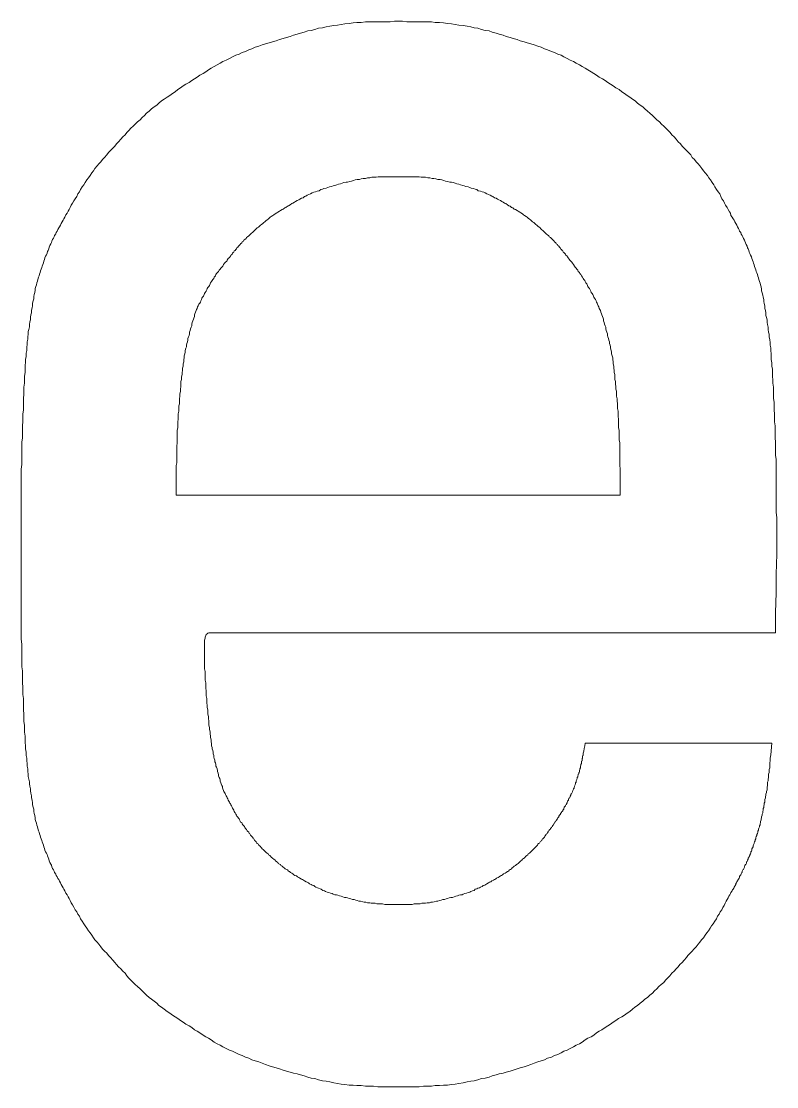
# Model space of a CAD drawing. Units: millimetres at full size, sheet at 1:100. Extents: x -138278 to 134990, y -16593 to 30671.
# Drawn here: x 61889.8 to 62030.3, y 21337.6 to 21535.7 of the extents above; entities that cross this region are included whole.
import ezdxf

# ---------------------------------------------------------------- set-up
doc = ezdxf.new("R2010")
doc.units = ezdxf.units.MM
doc.header["$LTSCALE"] = 100
doc.layers.add('F-0_枠', color=134, linetype='Continuous', lineweight=18)

msp = doc.modelspace()

# ---------------------------------------------------------------- linework, layer by layer
at = {"layer": 'F-0_枠'}
for points in [[(61941.7, 21533.5), (61942.4, 21533.7), (61943.1, 21533.9), (61943.7, 21534), (61944.4, 21534.2), (61945.1, 21534.4), (61945.8, 21534.5), (61946.5, 21534.7), (61947.2, 21534.8), (61947.9, 21534.9), (61948.6, 21535), (61949.3, 21535.1), (61950, 21535.2), (61950.8, 21535.3), (61951.5, 21535.4), (61952.2, 21535.5), (61953, 21535.5), (61953.8, 21535.6), (61954.5, 21535.6), (61955.3, 21535.6), (61956.1, 21535.6), (61956.8, 21535.6), (61957.6, 21535.6), (61958.4, 21535.6), (61959.2, 21535.7), (61959.9, 21535.7), (61960.7, 21535.7), (61961.5, 21535.6), (61962.3, 21535.6), (61963, 21535.6), (61963.8, 21535.6), (61964.6, 21535.6), (61965.3, 21535.6), (61966.1, 21535.6), (61966.8, 21535.5), (61967.6, 21535.5), (61968.3, 21535.4), (61969.1, 21535.3), (61969.8, 21535.2), (61970.5, 21535.1)], [(61918.9, 21523), (61919.4, 21523.3), (61919.9, 21523.7), (61920.4, 21524), (61921, 21524.3), (61921.5, 21524.7), (61922, 21525), (61922.5, 21525.3), (61923, 21525.7), (61923.6, 21526), (61924.1, 21526.3), (61924.6, 21526.7), (61925.1, 21527), (61925.7, 21527.3), (61926.2, 21527.6), (61926.8, 21527.9), (61927.3, 21528.2), (61927.9, 21528.5), (61928.5, 21528.8), (61929.1, 21529.1), (61929.7, 21529.4), (61930.3, 21529.6), (61930.9, 21529.9), (61931.5, 21530.1), (61932.1, 21530.4), (61932.7, 21530.6), (61933.3, 21530.9), (61934, 21531.1), (61934.6, 21531.3), (61935.2, 21531.5), (61935.9, 21531.7), (61936.5, 21531.9), (61937.2, 21532.1), (61937.8, 21532.3), (61938.5, 21532.5), (61939.1, 21532.7), (61939.8, 21532.9), (61940.4, 21533.1), (61941.1, 21533.3), (61941.7, 21533.5)], [(61970.5, 21535.1), (61971.2, 21535), (61972, 21534.9), (61972.7, 21534.8), (61973.4, 21534.7), (61974, 21534.5), (61974.7, 21534.4), (61975.4, 21534.2), (61976.1, 21534), (61976.8, 21533.9), (61977.4, 21533.7), (61978.1, 21533.5), (61978.7, 21533.3), (61979.4, 21533.1), (61980, 21532.9), (61980.7, 21532.7), (61981.3, 21532.5), (61982, 21532.3), (61982.6, 21532.1), (61983.3, 21531.9), (61983.9, 21531.7), (61984.6, 21531.5), (61985.2, 21531.3), (61985.9, 21531.1), (61986.5, 21530.9), (61987.1, 21530.6), (61987.7, 21530.4), (61988.4, 21530.1), (61989, 21529.9), (61989.6, 21529.6), (61990.2, 21529.4), (61990.7, 21529.1), (61991.3, 21528.8), (61991.9, 21528.5), (61992.5, 21528.2), (61993, 21527.9), (61993.6, 21527.6), (61994.1, 21527.3), (61994.7, 21527), (61995.2, 21526.7)], [(61995.2, 21526.7), (61995.8, 21526.3), (61996.3, 21526), (61996.8, 21525.7), (61997.3, 21525.3), (61997.9, 21525), (61998.4, 21524.7), (61998.9, 21524.3), (61999.4, 21524), (61999.9, 21523.7), (62000.4, 21523.3), (62001, 21523), (62001.5, 21522.6), (62002, 21522.3), (62002.5, 21521.9), (62003, 21521.6), (62003.5, 21521.2), (62004, 21520.9), (62004.4, 21520.5), (62004.9, 21520.1), (62005.4, 21519.8), (62005.8, 21519.4), (62006.3, 21519), (62006.7, 21518.6), (62007.2, 21518.2), (62007.6, 21517.8), (62008, 21517.4), (62008.5, 21517), (62008.9, 21516.6), (62009.3, 21516.2), (62009.7, 21515.8), (62010.1, 21515.4), (62010.5, 21515), (62010.8, 21514.6), (62011.2, 21514.2), (62011.6, 21513.8), (62012, 21513.3), (62012.4, 21512.9), (62012.7, 21512.5), (62013.1, 21512.1)], [(61902.9, 21507.5), (61903.2, 21507.9), (61903.5, 21508.3), (61903.9, 21508.8), (61904.2, 21509.2), (61904.6, 21509.6), (61904.9, 21510), (61905.3, 21510.4), (61905.7, 21510.9), (61906, 21511.3), (61906.4, 21511.7), (61906.8, 21512.1), (61907.2, 21512.5), (61907.5, 21512.9), (61907.9, 21513.3), (61908.3, 21513.8), (61908.7, 21514.2), (61909.1, 21514.6), (61909.4, 21515), (61909.8, 21515.4), (61910.2, 21515.8), (61910.6, 21516.2), (61911, 21516.6), (61911.4, 21517), (61911.9, 21517.4), (61912.3, 21517.8), (61912.7, 21518.2), (61913.1, 21518.6), (61913.6, 21519), (61914, 21519.4), (61914.5, 21519.8), (61915, 21520.1), (61915.4, 21520.5), (61915.9, 21520.9), (61916.4, 21521.2), (61916.9, 21521.6), (61917.4, 21521.9), (61917.9, 21522.3), (61918.4, 21522.6), (61918.9, 21523)], [(62013.1, 21512.1), (62013.5, 21511.7), (62013.9, 21511.3), (62014.3, 21510.9), (62014.6, 21510.4), (62015, 21510), (62015.3, 21509.6), (62015.7, 21509.2), (62016, 21508.8), (62016.4, 21508.3), (62016.7, 21507.9), (62017, 21507.5), (62017.4, 21507), (62017.7, 21506.6), (62018, 21506.2), (62018.3, 21505.7), (62018.6, 21505.3), (62018.8, 21504.9), (62019.1, 21504.4), (62019.4, 21504), (62019.7, 21503.6), (62019.9, 21503.1), (62020.1, 21502.7), (62020.4, 21502.3), (62020.6, 21501.9), (62020.8, 21501.5), (62021.1, 21501.1), (62021.3, 21500.7), (62021.5, 21500.3), (62021.7, 21500), (62021.8, 21499.6), (62022, 21499.3), (62022.2, 21499), (62022.4, 21498.7), (62022.5, 21498.4), (62022.7, 21498.1), (62022.9, 21497.8), (62023, 21497.5), (62023.2, 21497.2), (62023.3, 21496.9)], [(61895.1, 21494), (61895.3, 21494.3), (61895.4, 21494.6), (61895.5, 21494.8), (61895.6, 21495.1), (61895.8, 21495.4), (61895.9, 21495.6), (61896, 21495.9), (61896.2, 21496.2), (61896.3, 21496.4), (61896.5, 21496.7), (61896.6, 21497), (61896.8, 21497.3), (61896.9, 21497.5), (61897.1, 21497.8), (61897.2, 21498.1), (61897.4, 21498.4), (61897.6, 21498.7), (61897.7, 21499), (61897.9, 21499.3), (61898.1, 21499.7), (61898.3, 21500), (61898.5, 21500.4), (61898.7, 21500.7), (61898.9, 21501.1), (61899.1, 21501.5), (61899.3, 21501.9), (61899.6, 21502.3), (61899.8, 21502.7), (61900.1, 21503.1), (61900.3, 21503.6), (61900.6, 21504), (61900.8, 21504.4), (61901.1, 21504.9), (61901.4, 21505.3), (61901.7, 21505.7), (61902, 21506.2), (61902.3, 21506.6), (61902.6, 21507), (61902.9, 21507.5)], [(61943, 21503.4), (61943.3, 21503.5), (61943.6, 21503.6), (61943.9, 21503.8), (61944.2, 21503.9), (61944.5, 21504), (61944.8, 21504.1), (61945.2, 21504.2), (61945.5, 21504.4), (61945.8, 21504.5), (61946.1, 21504.6), (61946.5, 21504.7), (61946.8, 21504.8), (61947.1, 21504.9), (61947.5, 21505), (61947.8, 21505.1), (61948.1, 21505.2), (61948.5, 21505.3), (61948.8, 21505.4), (61949.2, 21505.5), (61949.5, 21505.6), (61949.8, 21505.7), (61950.2, 21505.8), (61950.5, 21505.8), (61950.9, 21505.9), (61951.2, 21506), (61951.6, 21506.1), (61951.9, 21506.2), (61952.3, 21506.3), (61952.7, 21506.3), (61953, 21506.4), (61953.4, 21506.5), (61953.8, 21506.5), (61954.2, 21506.6), (61954.6, 21506.6), (61955, 21506.7), (61955.4, 21506.7), (61955.8, 21506.7), (61956.2, 21506.8), (61956.6, 21506.8)], [(61956.6, 21506.8), (61957, 21506.8), (61957.4, 21506.8), (61957.8, 21506.8), (61958.2, 21506.8), (61958.7, 21506.8), (61959.1, 21506.8), (61959.5, 21506.8), (61959.9, 21506.8), (61960.4, 21506.8), (61960.8, 21506.8), (61961.2, 21506.8), (61961.7, 21506.8), (61962.1, 21506.8), (61962.5, 21506.8), (61962.9, 21506.8), (61963.4, 21506.8), (61963.8, 21506.8), (61964.2, 21506.7), (61964.6, 21506.7), (61965, 21506.7), (61965.4, 21506.6), (61965.8, 21506.6), (61966.2, 21506.5), (61966.5, 21506.5), (61966.9, 21506.4), (61967.3, 21506.3), (61967.7, 21506.3), (61968, 21506.2), (61968.4, 21506.1), (61968.7, 21506), (61969.1, 21505.9), (61969.5, 21505.8), (61969.8, 21505.8), (61970.1, 21505.7), (61970.5, 21505.6)], [(61970.5, 21505.6), (61970.8, 21505.5), (61971.2, 21505.4), (61971.5, 21505.3), (61971.9, 21505.2), (61972.2, 21505.1), (61972.5, 21505), (61972.9, 21504.9), (61973.2, 21504.8), (61973.5, 21504.7), (61973.9, 21504.6), (61974.2, 21504.5), (61974.5, 21504.4), (61974.8, 21504.2), (61975.2, 21504.1), (61975.5, 21504), (61975.8, 21503.9), (61976.1, 21503.8), (61976.4, 21503.6), (61976.7, 21503.5), (61977, 21503.4), (61977.3, 21503.2), (61977.5, 21503.1), (61977.8, 21502.9), (61978.1, 21502.8), (61978.4, 21502.6), (61978.6, 21502.5), (61978.9, 21502.4), (61979.2, 21502.2), (61979.4, 21502.1), (61979.7, 21501.9), (61979.9, 21501.8), (61980.2, 21501.6), (61980.5, 21501.4), (61980.7, 21501.3), (61981, 21501.1), (61981.2, 21501), (61981.5, 21500.8), (61981.7, 21500.7), (61982, 21500.5)], [(61933.7, 21497.3), (61933.9, 21497.4), (61934.1, 21497.6), (61934.3, 21497.8), (61934.5, 21497.9), (61934.7, 21498.1), (61934.9, 21498.3), (61935.1, 21498.4), (61935.3, 21498.6), (61935.5, 21498.8), (61935.7, 21498.9), (61935.9, 21499.1), (61936.1, 21499.3), (61936.3, 21499.4), (61936.6, 21499.6), (61936.8, 21499.7), (61937, 21499.9), (61937.3, 21500.1), (61937.5, 21500.2), (61937.8, 21500.4), (61938, 21500.5), (61938.3, 21500.7), (61938.5, 21500.8), (61938.8, 21501), (61939, 21501.1), (61939.3, 21501.3), (61939.5, 21501.4), (61939.8, 21501.6), (61940.1, 21501.8), (61940.3, 21501.9), (61940.6, 21502.1), (61940.8, 21502.2), (61941.1, 21502.4), (61941.4, 21502.5), (61941.6, 21502.6), (61941.9, 21502.8), (61942.2, 21502.9), (61942.5, 21503.1), (61942.7, 21503.2), (61943, 21503.4)], [(61982, 21500.5), (61982.2, 21500.4), (61982.5, 21500.2), (61982.7, 21500.1), (61983, 21499.9), (61983.2, 21499.7), (61983.4, 21499.6), (61983.7, 21499.4), (61983.9, 21499.3), (61984.1, 21499.1), (61984.3, 21498.9), (61984.5, 21498.8), (61984.7, 21498.6), (61984.9, 21498.4), (61985.1, 21498.3), (61985.3, 21498.1), (61985.5, 21497.9), (61985.7, 21497.8), (61985.9, 21497.6), (61986.1, 21497.4), (61986.3, 21497.3), (61986.4, 21497.1), (61986.6, 21496.9), (61986.8, 21496.8), (61987, 21496.6), (61987.2, 21496.4), (61987.3, 21496.3), (61987.5, 21496.1), (61987.7, 21496), (61987.9, 21495.8), (61988, 21495.6), (61988.2, 21495.5), (61988.4, 21495.3), (61988.6, 21495.1), (61988.7, 21495), (61988.9, 21494.8), (61989, 21494.7), (61989.2, 21494.5), (61989.3, 21494.3), (61989.5, 21494.2)], [(61927.8, 21490.9), (61928, 21491.1), (61928.1, 21491.3), (61928.3, 21491.6), (61928.5, 21491.8), (61928.7, 21492), (61928.8, 21492.2), (61928.9, 21492.3), (61929, 21492.4), (61929.1, 21492.6), (61929.2, 21492.7), (61929.3, 21492.8), (61929.4, 21493), (61929.6, 21493.1), (61929.7, 21493.3), (61929.8, 21493.4), (61929.9, 21493.6), (61930.1, 21493.7), (61930.2, 21493.9), (61930.3, 21494), (61930.5, 21494.2), (61930.6, 21494.3), (61930.8, 21494.5), (61930.9, 21494.7), (61931.1, 21494.8), (61931.2, 21495), (61931.4, 21495.1), (61931.6, 21495.3), (61931.7, 21495.5), (61931.9, 21495.6), (61932.1, 21495.8), (61932.3, 21496), (61932.4, 21496.1), (61932.6, 21496.3), (61932.8, 21496.4), (61933, 21496.6), (61933.2, 21496.8), (61933.3, 21496.9), (61933.5, 21497.1), (61933.7, 21497.3)], [(62023.3, 21496.9), (62023.4, 21496.7), (62023.6, 21496.4), (62023.7, 21496.1), (62023.9, 21495.9), (62024, 21495.6), (62024.1, 21495.3), (62024.3, 21495), (62024.4, 21494.8), (62024.5, 21494.5), (62024.6, 21494.2), (62024.8, 21493.9), (62024.9, 21493.6), (62025, 21493.4), (62025.1, 21493.1), (62025.2, 21492.8), (62025.3, 21492.5), (62025.4, 21492.2), (62025.6, 21491.9), (62025.7, 21491.6), (62025.8, 21491.3), (62025.9, 21491), (62026, 21490.7), (62026.1, 21490.4), (62026.2, 21490.1), (62026.3, 21489.8), (62026.4, 21489.5), (62026.5, 21489.2), (62026.6, 21488.9), (62026.7, 21488.6), (62026.8, 21488.3), (62026.9, 21488), (62027, 21487.7), (62027.1, 21487.3), (62027.2, 21487), (62027.3, 21486.7), (62027.4, 21486.3), (62027.5, 21485.9), (62027.5, 21485.6), (62027.6, 21485.2)], [(61891.5, 21480.7), (61891.6, 21481.1), (61891.7, 21481.5), (61891.7, 21482), (61891.8, 21482.4), (61891.9, 21482.8), (61891.9, 21483.3), (61892, 21483.7), (61892.1, 21484.1), (61892.1, 21484.5), (61892.2, 21484.9), (61892.3, 21485.3), (61892.4, 21485.7), (61892.4, 21486), (61892.5, 21486.4), (61892.6, 21486.7), (61892.7, 21487.1), (61892.8, 21487.4), (61892.9, 21487.7), (61893, 21488.1), (61893.1, 21488.4), (61893.2, 21488.7), (61893.3, 21489), (61893.4, 21489.3), (61893.5, 21489.6), (61893.6, 21489.9), (61893.7, 21490.2), (61893.8, 21490.5), (61893.9, 21490.8), (61894, 21491.1), (61894.1, 21491.4), (61894.2, 21491.7), (61894.3, 21492), (61894.5, 21492.3), (61894.6, 21492.6), (61894.7, 21492.9), (61894.8, 21493.1), (61894.9, 21493.4), (61895, 21493.7), (61895.1, 21494)], [(61989.5, 21494.2), (61989.6, 21494), (61989.8, 21493.9), (61989.9, 21493.7), (61990, 21493.6), (61990.1, 21493.4), (61990.3, 21493.3), (61990.4, 21493.1), (61990.5, 21493), (61990.6, 21492.8), (61990.7, 21492.7), (61990.9, 21492.5), (61991, 21492.4), (61991.1, 21492.2), (61991.3, 21492), (61991.4, 21491.9), (61991.5, 21491.7), (61991.7, 21491.5), (61991.8, 21491.3), (61992, 21491.1), (61992.2, 21490.9), (61992.3, 21490.7), (61992.5, 21490.5), (61992.7, 21490.2), (61992.8, 21490), (61993, 21489.8), (61993.1, 21489.6), (61993.3, 21489.4), (61993.4, 21489.2), (61993.6, 21489), (61993.7, 21488.8), (61993.9, 21488.6), (61994, 21488.4), (61994.2, 21488.1), (61994.3, 21487.9), (61994.4, 21487.7), (61994.6, 21487.5), (61994.7, 21487.3), (61994.8, 21487.1), (61995, 21486.9)], [(61922.5, 21482.3), (61922.6, 21482.6), (61922.7, 21482.8), (61922.8, 21483.1), (61923, 21483.3), (61923.1, 21483.5), (61923.2, 21483.7), (61923.3, 21484), (61923.4, 21484.2), (61923.5, 21484.4), (61923.7, 21484.6), (61923.8, 21484.9), (61923.9, 21485.1), (61924, 21485.3), (61924.2, 21485.5), (61924.3, 21485.8), (61924.4, 21486), (61924.5, 21486.2), (61924.7, 21486.4), (61924.8, 21486.6), (61924.9, 21486.9), (61925, 21487.1), (61925.2, 21487.3), (61925.3, 21487.5), (61925.4, 21487.7), (61925.6, 21487.9), (61925.7, 21488.1), (61925.9, 21488.4), (61926, 21488.6), (61926.1, 21488.8), (61926.3, 21489), (61926.5, 21489.2), (61926.6, 21489.4), (61926.8, 21489.6), (61926.9, 21489.8), (61927.1, 21490), (61927.3, 21490.2), (61927.4, 21490.5), (61927.6, 21490.7), (61927.8, 21490.9)], [(61995, 21486.9), (61995.1, 21486.6), (61995.2, 21486.4), (61995.3, 21486.2), (61995.5, 21486), (61995.6, 21485.8), (61995.7, 21485.5), (61995.8, 21485.3), (61996, 21485.1), (61996.1, 21484.9), (61996.2, 21484.6), (61996.3, 21484.4), (61996.4, 21484.2), (61996.6, 21484), (61996.7, 21483.7), (61996.8, 21483.5), (61996.9, 21483.3), (61997, 21483.1), (61997.1, 21482.8), (61997.2, 21482.6), (61997.3, 21482.3), (61997.4, 21482.1), (61997.5, 21481.9), (61997.6, 21481.6), (61997.7, 21481.3), (61997.8, 21481.1), (61997.9, 21480.8), (61998, 21480.5), (61998.1, 21480.3), (61998.1, 21480), (61998.2, 21479.7), (61998.3, 21479.4), (61998.4, 21479.1), (61998.5, 21478.8), (61998.5, 21478.5), (61998.6, 21478.2), (61998.7, 21477.9), (61998.8, 21477.6), (61998.8, 21477.3), (61998.9, 21477)], [(62027.6, 21485.2), (62027.7, 21484.8), (62027.8, 21484.4), (62027.9, 21484), (62027.9, 21483.6), (62028, 21483.2), (62028.1, 21482.8), (62028.1, 21482.3), (62028.2, 21481.9), (62028.3, 21481.5), (62028.3, 21481), (62028.4, 21480.6), (62028.5, 21480.2), (62028.5, 21479.7), (62028.6, 21479.3), (62028.7, 21478.8), (62028.7, 21478.4), (62028.8, 21477.9), (62028.9, 21477.5), (62028.9, 21477), (62029, 21476.5), (62029.1, 21476), (62029.1, 21475.5), (62029.2, 21475), (62029.2, 21474.5), (62029.3, 21473.9), (62029.3, 21473.4), (62029.3, 21472.8), (62029.4, 21472.2), (62029.4, 21471.6), (62029.5, 21471), (62029.5, 21470.4), (62029.5, 21469.7), (62029.6, 21469), (62029.6, 21468.4), (62029.7, 21467.7), (62029.7, 21467), (62029.7, 21466.3), (62029.7, 21465.6), (62029.8, 21464.8)], [(61919.7, 21470), (61919.7, 21470.4), (61919.8, 21470.8), (61919.8, 21471.2), (61919.9, 21471.6), (61919.9, 21472), (61920, 21472.4), (61920, 21472.8), (61920.1, 21473.1), (61920.1, 21473.5), (61920.2, 21473.9), (61920.3, 21474.2), (61920.3, 21474.5), (61920.4, 21474.9), (61920.5, 21475.2), (61920.5, 21475.5), (61920.6, 21475.8), (61920.7, 21476.1), (61920.8, 21476.4), (61920.8, 21476.7), (61920.9, 21477), (61921, 21477.3), (61921.1, 21477.6), (61921.1, 21477.9), (61921.2, 21478.2), (61921.3, 21478.5), (61921.4, 21478.8), (61921.5, 21479.1), (61921.5, 21479.4), (61921.6, 21479.7), (61921.7, 21480), (61921.8, 21480.3), (61921.9, 21480.5), (61922, 21480.8), (61922, 21481.1), (61922.1, 21481.3), (61922.2, 21481.6), (61922.3, 21481.9), (61922.4, 21482.1), (61922.5, 21482.3)], [(61889.9, 21456.7), (61889.9, 21457.5), (61890, 21458.2), (61890, 21459), (61890, 21459.8), (61890, 21460.5), (61890.1, 21461.3), (61890.1, 21462), (61890.1, 21462.7), (61890.2, 21463.4), (61890.2, 21464.1), (61890.2, 21464.9), (61890.2, 21465.6), (61890.3, 21466.3), (61890.3, 21467), (61890.3, 21467.7), (61890.4, 21468.4), (61890.4, 21469.1), (61890.4, 21469.7), (61890.5, 21470.4), (61890.5, 21471), (61890.5, 21471.7), (61890.6, 21472.3), (61890.6, 21472.8), (61890.7, 21473.4), (61890.7, 21474), (61890.8, 21474.5), (61890.8, 21475.1), (61890.9, 21475.6), (61890.9, 21476.1), (61891, 21476.6), (61891, 21477), (61891.1, 21477.5), (61891.1, 21478), (61891.2, 21478.4), (61891.3, 21478.9), (61891.3, 21479.3), (61891.4, 21479.8), (61891.5, 21480.2), (61891.5, 21480.7)], [(61998.9, 21477), (61999, 21476.7), (61999.1, 21476.4), (61999.2, 21476.1), (61999.2, 21475.8), (61999.3, 21475.5), (61999.4, 21475.2), (61999.4, 21474.9), (61999.5, 21474.5), (61999.6, 21474.2), (61999.6, 21473.9), (61999.7, 21473.5), (61999.8, 21473.1), (61999.8, 21472.8), (61999.9, 21472.4), (61999.9, 21472), (62000, 21471.6), (62000, 21471.2), (62000.1, 21470.8), (62000.1, 21470.4), (62000.2, 21470), (62000.2, 21469.6), (62000.2, 21469.1), (62000.3, 21468.7), (62000.3, 21468.2), (62000.4, 21467.8), (62000.4, 21467.3), (62000.5, 21466.9), (62000.5, 21466.4), (62000.5, 21466), (62000.6, 21465.5), (62000.6, 21465.1), (62000.7, 21464.6), (62000.7, 21464.2), (62000.7, 21463.7), (62000.8, 21463.2), (62000.8, 21462.7), (62000.8, 21462.2), (62000.9, 21461.7), (62000.9, 21461.2)], [(61918.6, 21450.7), (61918.6, 21450.9), (61918.6, 21451.2), (61918.6, 21451.6), (61918.6, 21452), (61918.6, 21452.5), (61918.6, 21453.1), (61918.7, 21453.6), (61918.7, 21454.2), (61918.7, 21454.8), (61918.7, 21455.5), (61918.7, 21456.1), (61918.7, 21456.7), (61918.8, 21457.3), (61918.8, 21457.9), (61918.8, 21458.5), (61918.8, 21459), (61918.8, 21459.6), (61918.9, 21460.2), (61918.9, 21460.7), (61918.9, 21461.2), (61919, 21461.7), (61919, 21462.2), (61919, 21462.7), (61919.1, 21463.2), (61919.1, 21463.7), (61919.1, 21464.2), (61919.2, 21464.6), (61919.2, 21465.1), (61919.2, 21465.5), (61919.3, 21466), (61919.3, 21466.4), (61919.4, 21466.9), (61919.4, 21467.3), (61919.5, 21467.8), (61919.5, 21468.2), (61919.5, 21468.7), (61919.6, 21469.1), (61919.6, 21469.6), (61919.7, 21470)], [(62029.8, 21464.8), (62029.8, 21464.1), (62029.8, 21463.4), (62029.9, 21462.7), (62029.9, 21462), (62029.9, 21461.2), (62030, 21460.5), (62030, 21459.8), (62030, 21459), (62030, 21458.2), (62030.1, 21457.5), (62030.1, 21456.7), (62030.1, 21455.8), (62030.1, 21455), (62030.2, 21454.2), (62030.2, 21453.3), (62030.2, 21452.4), (62030.2, 21451.5), (62030.2, 21450.5), (62030.2, 21449.6), (62030.2, 21448.6), (62030.2, 21447.6), (62030.2, 21446.6), (62030.2, 21445.5), (62030.2, 21444.4), (62030.3, 21443.4), (62030.3, 21442.3), (62030.3, 21441.1), (62030.3, 21440), (62030.3, 21438.9), (62030.3, 21437.7), (62030.3, 21436.6), (62030.2, 21432.9), (62030.2, 21429.5), (62030.1, 21425.7), (62030.1, 21422), (61926, 21422), (61925.6, 21422), (61925.3, 21422), (61925, 21422)], [(62000.9, 21461.2), (62000.9, 21460.7), (62000.9, 21460.2), (62001, 21459.6), (62001, 21459), (62001, 21458.5), (62001, 21457.9), (62001.1, 21457.3), (62001.1, 21456.7), (62001.1, 21456.1), (62001.1, 21455.5), (62001.1, 21454.8), (62001.1, 21454.2), (62001.1, 21453.6), (62001.1, 21453.1), (62001.2, 21452.5), (62001.2, 21452), (62001.2, 21451.6), (62001.2, 21451.2), (62001.2, 21450.9), (62001.2, 21450.7), (62001.2, 21450.5), (62001.2, 21450.3), (62001.2, 21450.2), (62001.2, 21450.2), (62001.2, 21450.1), (62001.2, 21450.1), (62001.2, 21450), (62001.2, 21450), (62001.2, 21447.6), (61918.6, 21447.6), (61918.6, 21450), (61918.6, 21450), (61918.6, 21450.1), (61918.6, 21450.1), (61918.6, 21450.2), (61918.6, 21450.2), (61918.6, 21450.3), (61918.6, 21450.5), (61918.6, 21450.7)], [(61889.9, 21417.3), (61889.9, 21418.2), (61889.9, 21419), (61889.9, 21419.9), (61889.8, 21420.8), (61889.8, 21421.7), (61889.8, 21422.6), (61889.8, 21423.6), (61889.8, 21424.6), (61889.8, 21425.6), (61889.8, 21426.6), (61889.8, 21427.7), (61889.8, 21428.7), (61889.8, 21429.8), (61889.8, 21430.9), (61889.8, 21432), (61889.8, 21433.2), (61889.8, 21434.3), (61889.8, 21435.4), (61889.8, 21436.6), (61889.8, 21437.7), (61889.8, 21438.9), (61889.8, 21440), (61889.8, 21441.1), (61889.8, 21442.3), (61889.8, 21443.4), (61889.8, 21444.4), (61889.8, 21445.5), (61889.8, 21446.6), (61889.8, 21447.6), (61889.8, 21448.6), (61889.8, 21449.6), (61889.8, 21450.5), (61889.8, 21451.5), (61889.8, 21452.4), (61889.9, 21453.3), (61889.9, 21454.2), (61889.9, 21455), (61889.9, 21455.9), (61889.9, 21456.7)], [(61925, 21422), (61924.7, 21422), (61924.5, 21421.9), (61924.4, 21421.8), (61924.2, 21421.7), (61924.1, 21421.5), (61924, 21421.2), (61924, 21421), (61923.9, 21420.6), (61923.9, 21420.2), (61923.9, 21419.8), (61923.9, 21419.3), (61923.9, 21418.7), (61923.9, 21418.2), (61923.9, 21417.6), (61923.9, 21417), (61923.9, 21416.4), (61923.9, 21415.9), (61923.9, 21415.3), (61924, 21414.8), (61924, 21414.2), (61924, 21413.7), (61924, 21413.2), (61924.1, 21412.7), (61924.1, 21412.2), (61924.1, 21411.7), (61924.2, 21411.2), (61924.2, 21410.7), (61924.2, 21410.3), (61924.3, 21409.8), (61924.3, 21409.4), (61924.3, 21409), (61924.4, 21408.5), (61924.4, 21408.1), (61924.5, 21407.7), (61924.5, 21407.3), (61924.5, 21406.9), (61924.6, 21406.4), (61924.6, 21406), (61924.7, 21405.6)], [(61891.5, 21393), (61891.4, 21393.5), (61891.3, 21393.9), (61891.3, 21394.3), (61891.2, 21394.8), (61891.1, 21395.3), (61891.1, 21395.7), (61891, 21396.2), (61891, 21396.7), (61890.9, 21397.2), (61890.9, 21397.7), (61890.8, 21398.2), (61890.8, 21398.7), (61890.7, 21399.2), (61890.7, 21399.8), (61890.6, 21400.4), (61890.6, 21401), (61890.5, 21401.6), (61890.5, 21402.2), (61890.5, 21402.8), (61890.4, 21403.5), (61890.4, 21404.1), (61890.4, 21404.8), (61890.3, 21405.5), (61890.3, 21406.2), (61890.3, 21406.9), (61890.2, 21407.6), (61890.2, 21408.3), (61890.2, 21409), (61890.2, 21409.8), (61890.1, 21410.5), (61890.1, 21411.2), (61890.1, 21411.9), (61890, 21412.7), (61890, 21413.4), (61890, 21414.2), (61890, 21414.9), (61889.9, 21415.7), (61889.9, 21416.5), (61889.9, 21417.3)], [(61924.7, 21405.6), (61924.7, 21405.2), (61924.7, 21404.8), (61924.8, 21404.4), (61924.8, 21404), (61924.9, 21403.6), (61924.9, 21403.2), (61925, 21402.8), (61925, 21402.5), (61925.1, 21402.1), (61925.1, 21401.7), (61925.2, 21401.4), (61925.2, 21401), (61925.3, 21400.7), (61925.3, 21400.4), (61925.4, 21400.1), (61925.5, 21399.8), (61925.5, 21399.5), (61925.6, 21399.2), (61925.6, 21398.9), (61925.7, 21398.6), (61925.8, 21398.3), (61925.8, 21398), (61925.9, 21397.8), (61926, 21397.5), (61926, 21397.2), (61926.1, 21397), (61926.2, 21396.7), (61926.3, 21396.4), (61926.3, 21396.2), (61926.4, 21395.9), (61926.5, 21395.6), (61926.5, 21395.4), (61926.6, 21395.1), (61926.7, 21394.9), (61926.8, 21394.6), (61926.8, 21394.4), (61926.9, 21394.1), (61927, 21393.9), (61927.1, 21393.6)], [(61993.6, 21396.3), (61993.6, 21396.4), (61993.7, 21396.6), (61993.7, 21396.7), (61993.8, 21396.9), (61993.8, 21397), (61993.8, 21397.2), (61993.9, 21397.4), (61993.9, 21397.5), (61994, 21397.7), (61994, 21397.9), (61994, 21398.1), (61994.1, 21398.2), (61994.1, 21398.4), (61994.1, 21398.6), (61994.2, 21398.7), (61994.2, 21398.9), (61994.2, 21399), (61994.2, 21399.1), (61994.3, 21399.2), (61994.3, 21399.3), (61994.3, 21399.4), (61994.3, 21399.4), (61994.3, 21399.5), (61994.3, 21399.5), (61994.3, 21399.5), (61994.3, 21399.5), (61994.3, 21399.6), (61994.3, 21399.6), (61994.3, 21399.6), (61994.4, 21400), (61994.5, 21400.5), (61994.6, 21401), (61994.7, 21401.5), (62029.4, 21401.5), (62029.2, 21399.3), (62029.1, 21398.7), (62029.1, 21398.7), (62029.1, 21398.7), (62029.1, 21398.6)], [(62029.1, 21398.6), (62029.1, 21398.6), (62029.1, 21398.6), (62029.1, 21398.5), (62029.1, 21398.4), (62029.1, 21398.3), (62029.1, 21398.2), (62029.1, 21398.1), (62029, 21397.9), (62029, 21397.7), (62029, 21397.4), (62029, 21397.2), (62029, 21396.9), (62028.9, 21396.6), (62028.9, 21396.3), (62028.9, 21396), (62028.8, 21395.7), (62028.8, 21395.4), (62028.8, 21395.1), (62028.7, 21394.8), (62028.7, 21394.5), (62028.6, 21394.2), (62028.6, 21393.9), (62028.6, 21393.6), (62028.5, 21393.3), (62028.5, 21393.1), (62028.5, 21392.8), (62028.4, 21392.5), (62028.4, 21392.3), (62028.3, 21392), (62028.3, 21391.8), (62028.2, 21391.5), (62028.2, 21391.3), (62028.1, 21391), (62028.1, 21390.8), (62028.1, 21390.5), (62028, 21390.3), (62028, 21390), (62027.9, 21389.8), (62027.9, 21389.5)], [(61991.6, 21391.1), (61991.7, 21391.2), (61991.7, 21391.3), (61991.8, 21391.4), (61991.9, 21391.5), (61991.9, 21391.6), (61992, 21391.8), (61992, 21391.9), (61992.1, 21392), (61992.1, 21392.1), (61992.2, 21392.2), (61992.3, 21392.4), (61992.3, 21392.5), (61992.4, 21392.6), (61992.4, 21392.7), (61992.5, 21392.9), (61992.5, 21393), (61992.6, 21393.1), (61992.6, 21393.3), (61992.7, 21393.4), (61992.7, 21393.5), (61992.8, 21393.7), (61992.8, 21393.8), (61992.9, 21393.9), (61992.9, 21394.1), (61993, 21394.2), (61993, 21394.4), (61993, 21394.5), (61993.1, 21394.7), (61993.1, 21394.8), (61993.2, 21394.9), (61993.2, 21395.1), (61993.3, 21395.2), (61993.3, 21395.4), (61993.4, 21395.5), (61993.4, 21395.7), (61993.5, 21395.8), (61993.5, 21396), (61993.6, 21396.1), (61993.6, 21396.3)], [(61895, 21379.6), (61894.9, 21379.9), (61894.8, 21380.2), (61894.7, 21380.5), (61894.6, 21380.8), (61894.5, 21381), (61894.3, 21381.3), (61894.2, 21381.6), (61894.1, 21381.9), (61894, 21382.2), (61893.9, 21382.5), (61893.8, 21382.8), (61893.7, 21383.1), (61893.6, 21383.4), (61893.5, 21383.7), (61893.4, 21384), (61893.3, 21384.3), (61893.2, 21384.6), (61893.1, 21384.9), (61893, 21385.2), (61892.9, 21385.6), (61892.8, 21385.9), (61892.7, 21386.2), (61892.6, 21386.6), (61892.5, 21386.9), (61892.4, 21387.3), (61892.4, 21387.6), (61892.3, 21388), (61892.2, 21388.4), (61892.1, 21388.8), (61892.1, 21389.2), (61892, 21389.6), (61891.9, 21390), (61891.9, 21390.4), (61891.8, 21390.9), (61891.7, 21391.3), (61891.7, 21391.7), (61891.6, 21392.2), (61891.5, 21392.6), (61891.5, 21393)], [(61927.1, 21393.6), (61927.2, 21393.4), (61927.2, 21393.2), (61927.3, 21393), (61927.4, 21392.7), (61927.5, 21392.5), (61927.6, 21392.3), (61927.7, 21392.1), (61927.8, 21391.9), (61927.9, 21391.7), (61928, 21391.5), (61928.1, 21391.3), (61928.2, 21391.1), (61928.3, 21390.9), (61928.4, 21390.7), (61928.5, 21390.5), (61928.6, 21390.3), (61928.7, 21390.2), (61928.8, 21390), (61928.9, 21389.8), (61929, 21389.6), (61929.1, 21389.4), (61929.2, 21389.2), (61929.3, 21389), (61929.4, 21388.8), (61929.5, 21388.6), (61929.6, 21388.5), (61929.7, 21388.3), (61929.8, 21388.1), (61929.9, 21387.9), (61930.1, 21387.7), (61930.2, 21387.5), (61930.3, 21387.4), (61930.4, 21387.2), (61930.5, 21387), (61930.6, 21386.8), (61930.8, 21386.7), (61930.9, 21386.5), (61931, 21386.3), (61931.2, 21386.1)], [(61989.1, 21386.8), (61989.1, 21386.9), (61989.2, 21387), (61989.3, 21387.1), (61989.4, 21387.2), (61989.4, 21387.3), (61989.5, 21387.4), (61989.6, 21387.5), (61989.6, 21387.6), (61989.7, 21387.7), (61989.8, 21387.8), (61989.8, 21387.9), (61989.9, 21388.1), (61990, 21388.2), (61990.1, 21388.3), (61990.1, 21388.4), (61990.2, 21388.5), (61990.3, 21388.6), (61990.3, 21388.7), (61990.4, 21388.8), (61990.5, 21388.9), (61990.5, 21389), (61990.6, 21389.1), (61990.7, 21389.2), (61990.7, 21389.3), (61990.8, 21389.5), (61990.8, 21389.6), (61990.9, 21389.7), (61991, 21389.8), (61991, 21389.9), (61991.1, 21390), (61991.2, 21390.1), (61991.2, 21390.2), (61991.3, 21390.4), (61991.3, 21390.5), (61991.4, 21390.6), (61991.4, 21390.7), (61991.5, 21390.8), (61991.6, 21390.9), (61991.6, 21391.1)], [(62027.9, 21389.5), (62027.8, 21389.3), (62027.8, 21389), (62027.7, 21388.8), (62027.7, 21388.5), (62027.6, 21388.3), (62027.6, 21388.1), (62027.5, 21387.8), (62027.5, 21387.6), (62027.4, 21387.4), (62027.4, 21387.2), (62027.3, 21386.9), (62027.3, 21386.7), (62027.2, 21386.5), (62027.2, 21386.3), (62027.1, 21386.1), (62027.1, 21385.9), (62027, 21385.7), (62026.9, 21385.5), (62026.9, 21385.3), (62026.8, 21385.1), (62026.8, 21384.9), (62026.7, 21384.7), (62026.6, 21384.5), (62026.6, 21384.3), (62026.5, 21384.1), (62026.4, 21383.9), (62026.4, 21383.7), (62026.3, 21383.5), (62026.3, 21383.3), (62026.2, 21383.1), (62026.1, 21382.9), (62026.1, 21382.8), (62026, 21382.6), (62025.9, 21382.4), (62025.9, 21382.2), (62025.8, 21382), (62025.7, 21381.8), (62025.7, 21381.6), (62025.6, 21381.4)], [(61931.2, 21386.1), (61931.3, 21386), (61931.4, 21385.8), (61931.5, 21385.6), (61931.7, 21385.4), (61931.8, 21385.2), (61931.9, 21385.1), (61932.1, 21384.9), (61932.2, 21384.7), (61932.3, 21384.6), (61932.4, 21384.4), (61932.6, 21384.2), (61932.7, 21384.1), (61932.8, 21384), (61932.9, 21383.8), (61933, 21383.7), (61933.1, 21383.6), (61933.2, 21383.4), (61933.3, 21383.3), (61933.4, 21383.2), (61933.5, 21383.1), (61933.6, 21382.9), (61933.7, 21382.8), (61933.9, 21382.7), (61934, 21382.5), (61934.1, 21382.4), (61934.2, 21382.3), (61934.4, 21382.1), (61934.5, 21382), (61934.6, 21381.8), (61934.8, 21381.7), (61934.9, 21381.6), (61935.1, 21381.4), (61935.2, 21381.3), (61935.4, 21381.1), (61935.5, 21381), (61935.7, 21380.9), (61935.8, 21380.7), (61936, 21380.6), (61936.2, 21380.4)], [(61985.6, 21382.3), (61985.7, 21382.4), (61985.8, 21382.5), (61985.9, 21382.7), (61986, 21382.8), (61986.2, 21382.9), (61986.3, 21383.1), (61986.4, 21383.2), (61986.5, 21383.3), (61986.6, 21383.4), (61986.7, 21383.6), (61986.8, 21383.7), (61986.9, 21383.8), (61987, 21383.9), (61987.1, 21384), (61987.2, 21384.2), (61987.3, 21384.3), (61987.3, 21384.4), (61987.4, 21384.5), (61987.5, 21384.6), (61987.6, 21384.7), (61987.7, 21384.8), (61987.8, 21385), (61987.8, 21385.1), (61987.9, 21385.2), (61988, 21385.3), (61988.1, 21385.4), (61988.2, 21385.5), (61988.2, 21385.6), (61988.3, 21385.7), (61988.4, 21385.8), (61988.5, 21385.9), (61988.6, 21386), (61988.6, 21386.1), (61988.7, 21386.2), (61988.8, 21386.4), (61988.9, 21386.5), (61988.9, 21386.6), (61989, 21386.7), (61989.1, 21386.8)], [(61978.9, 21376.8), (61979.1, 21376.9), (61979.3, 21377), (61979.5, 21377.2), (61979.8, 21377.3), (61980, 21377.4), (61980.2, 21377.6), (61980.4, 21377.7), (61980.6, 21377.9), (61980.8, 21378), (61981, 21378.1), (61981.1, 21378.3), (61981.3, 21378.4), (61981.5, 21378.6), (61981.7, 21378.7), (61981.9, 21378.9), (61982, 21379), (61982.2, 21379.1), (61982.4, 21379.3), (61982.5, 21379.4), (61982.7, 21379.6), (61982.9, 21379.7), (61983, 21379.9), (61983.2, 21380), (61983.3, 21380.1), (61983.5, 21380.3), (61983.6, 21380.4), (61983.8, 21380.6), (61984, 21380.7), (61984.1, 21380.9), (61984.3, 21381), (61984.4, 21381.1), (61984.6, 21381.3), (61984.7, 21381.4), (61984.9, 21381.6), (61985, 21381.7), (61985.1, 21381.8), (61985.3, 21382), (61985.4, 21382.1), (61985.6, 21382.3)], [(62025.6, 21381.4), (62025.5, 21381.3), (62025.5, 21381.1), (62025.4, 21380.9), (62025.3, 21380.7), (62025.3, 21380.6), (62025.2, 21380.4), (62025.1, 21380.2), (62025, 21380.1), (62025, 21379.9), (62024.9, 21379.7), (62024.8, 21379.5), (62024.7, 21379.4), (62024.7, 21379.2), (62024.6, 21379), (62024.5, 21378.9), (62024.4, 21378.7), (62024.3, 21378.5), (62024.3, 21378.4), (62024.2, 21378.2), (62024.1, 21378), (62024, 21377.9), (62023.9, 21377.7), (62023.9, 21377.5), (62023.8, 21377.4), (62023.7, 21377.2), (62023.6, 21377), (62023.5, 21376.9), (62023.4, 21376.7), (62023.4, 21376.5), (62023.3, 21376.4), (62023.2, 21376.2), (62023.1, 21376), (62023, 21375.9), (62022.9, 21375.7), (62022.8, 21375.5), (62022.7, 21375.4), (62022.7, 21375.2), (62022.6, 21375), (62022.5, 21374.9)], [(61902.6, 21366.2), (61902.3, 21366.6), (61902, 21367.1), (61901.7, 21367.5), (61901.4, 21367.9), (61901.1, 21368.4), (61900.8, 21368.8), (61900.6, 21369.3), (61900.3, 21369.7), (61900.1, 21370.1), (61899.8, 21370.5), (61899.6, 21371), (61899.3, 21371.4), (61899.1, 21371.8), (61898.9, 21372.2), (61898.7, 21372.6), (61898.5, 21372.9), (61898.3, 21373.3), (61898.1, 21373.6), (61897.9, 21374), (61897.7, 21374.3), (61897.6, 21374.6), (61897.4, 21374.9), (61897.2, 21375.2), (61897.1, 21375.5), (61896.9, 21375.8), (61896.8, 21376.1), (61896.6, 21376.3), (61896.5, 21376.6), (61896.3, 21376.9), (61896.2, 21377.1), (61896, 21377.4), (61895.9, 21377.7), (61895.8, 21377.9), (61895.6, 21378.2), (61895.5, 21378.5), (61895.4, 21378.8), (61895.3, 21379), (61895.1, 21379.3), (61895, 21379.6)], [(61936.2, 21380.4), (61936.3, 21380.3), (61936.5, 21380.1), (61936.6, 21380), (61936.8, 21379.9), (61937, 21379.7), (61937.1, 21379.6), (61937.3, 21379.4), (61937.5, 21379.3), (61937.6, 21379.1), (61937.8, 21379), (61938, 21378.9), (61938.1, 21378.7), (61938.3, 21378.6), (61938.5, 21378.4), (61938.7, 21378.3), (61938.9, 21378.1), (61939.1, 21378), (61939.3, 21377.9), (61939.5, 21377.7), (61939.7, 21377.6), (61939.9, 21377.4), (61940.1, 21377.3), (61940.3, 21377.2), (61940.5, 21377), (61940.7, 21376.9), (61941, 21376.8), (61941.2, 21376.6), (61941.4, 21376.5), (61941.6, 21376.4), (61941.9, 21376.2), (61942.1, 21376.1), (61942.3, 21376), (61942.5, 21375.9), (61942.8, 21375.7), (61943, 21375.6), (61943.2, 21375.5), (61943.4, 21375.3), (61943.7, 21375.2), (61943.9, 21375.1)], [(61943.9, 21375.1), (61944.2, 21375), (61944.4, 21374.8), (61944.6, 21374.7), (61944.9, 21374.6), (61945.1, 21374.5), (61945.4, 21374.4), (61945.6, 21374.3), (61945.9, 21374.1), (61946.2, 21374), (61946.4, 21373.9), (61946.7, 21373.8), (61947, 21373.7), (61947.3, 21373.6), (61947.6, 21373.5), (61947.8, 21373.4), (61948.1, 21373.3), (61948.4, 21373.3), (61948.7, 21373.2), (61949, 21373.1), (61949.3, 21373), (61949.6, 21372.9), (61949.9, 21372.8), (61950.2, 21372.8), (61950.5, 21372.7), (61950.8, 21372.6), (61951.1, 21372.5), (61951.4, 21372.4), (61951.7, 21372.4), (61952, 21372.3), (61952.3, 21372.2), (61952.6, 21372.1), (61952.9, 21372.1), (61953.3, 21372), (61953.6, 21371.9), (61953.9, 21371.9), (61954.2, 21371.8), (61954.6, 21371.8), (61954.9, 21371.7), (61955.2, 21371.7)], [(61968.8, 21372.5), (61969.1, 21372.6), (61969.4, 21372.7), (61969.7, 21372.8), (61970, 21372.8), (61970.3, 21372.9), (61970.6, 21373), (61970.9, 21373.1), (61971.2, 21373.2), (61971.5, 21373.3), (61971.8, 21373.3), (61972, 21373.4), (61972.3, 21373.5), (61972.6, 21373.6), (61972.9, 21373.7), (61973.2, 21373.8), (61973.4, 21373.9), (61973.7, 21374), (61974, 21374.1), (61974.2, 21374.3), (61974.5, 21374.4), (61974.7, 21374.5), (61975, 21374.6), (61975.2, 21374.7), (61975.5, 21374.8), (61975.7, 21375), (61976, 21375.1), (61976.2, 21375.2), (61976.4, 21375.3), (61976.7, 21375.5), (61976.9, 21375.6), (61977.1, 21375.7), (61977.3, 21375.9), (61977.6, 21376), (61977.8, 21376.1), (61978, 21376.2), (61978.2, 21376.4), (61978.5, 21376.5), (61978.7, 21376.6), (61978.9, 21376.8)], [(62022.5, 21374.9), (62022.4, 21374.7), (62022.3, 21374.5), (62022.2, 21374.3), (62022.1, 21374.2), (62022, 21374), (62021.8, 21373.7), (62021.7, 21373.5), (62021.6, 21373.3), (62021.4, 21373), (62021.3, 21372.7), (62021.1, 21372.4), (62020.9, 21372.1), (62020.7, 21371.7), (62020.5, 21371.3), (62020.3, 21370.9), (62020.1, 21370.5), (62019.8, 21370.1), (62019.6, 21369.7), (62019.3, 21369.3), (62019.1, 21368.8), (62018.8, 21368.4), (62018.5, 21367.9), (62018.2, 21367.5), (62017.9, 21367.1), (62017.6, 21366.6), (62017.3, 21366.2), (62017, 21365.8), (62016.7, 21365.3), (62016.3, 21364.9), (62016, 21364.5), (62015.7, 21364.1), (62015.3, 21363.6), (62014.9, 21363.2), (62014.6, 21362.8), (62014.2, 21362.4), (62013.8, 21362), (62013.5, 21361.6), (62013.1, 21361.1), (62012.7, 21360.7)], [(61955.2, 21371.7), (61955.6, 21371.7), (61955.9, 21371.6), (61956.3, 21371.6), (61956.6, 21371.6), (61957, 21371.6), (61957.4, 21371.5), (61957.7, 21371.5), (61958.1, 21371.5), (61958.5, 21371.5), (61958.8, 21371.5), (61959.2, 21371.5), (61959.6, 21371.5), (61959.9, 21371.5), (61960.3, 21371.5), (61960.7, 21371.5), (61961.1, 21371.5), (61961.4, 21371.5), (61961.8, 21371.5), (61962.2, 21371.5), (61962.5, 21371.5), (61962.9, 21371.6), (61963.3, 21371.6), (61963.6, 21371.6), (61964, 21371.6), (61964.3, 21371.7), (61964.7, 21371.7), (61965, 21371.7), (61965.3, 21371.8), (61965.7, 21371.8), (61966, 21371.9), (61966.3, 21371.9), (61966.6, 21372), (61967, 21372.1), (61967.3, 21372.1), (61967.6, 21372.2), (61967.9, 21372.3), (61968.2, 21372.4), (61968.5, 21372.4), (61968.8, 21372.5)], [(61918.4, 21350.6), (61917.9, 21350.9), (61917.4, 21351.3), (61916.9, 21351.6), (61916.4, 21352), (61915.9, 21352.4), (61915.4, 21352.7), (61915, 21353.1), (61914.5, 21353.5), (61914, 21353.9), (61913.6, 21354.2), (61913.1, 21354.6), (61912.7, 21355), (61912.3, 21355.4), (61911.9, 21355.8), (61911.4, 21356.2), (61911, 21356.6), (61910.6, 21357), (61910.2, 21357.4), (61909.8, 21357.8), (61909.4, 21358.2), (61909.1, 21358.7), (61908.7, 21359.1), (61908.3, 21359.5), (61907.9, 21359.9), (61907.5, 21360.3), (61907.2, 21360.7), (61906.8, 21361.1), (61906.4, 21361.6), (61906, 21362), (61905.7, 21362.4), (61905.3, 21362.8), (61904.9, 21363.2), (61904.6, 21363.6), (61904.2, 21364.1), (61903.9, 21364.5), (61903.5, 21364.9), (61903.2, 21365.3), (61902.9, 21365.8), (61902.6, 21366.2)], [(62012.7, 21360.7), (62012.3, 21360.3), (62012, 21359.9), (62011.6, 21359.5), (62011.2, 21359.1), (62010.8, 21358.7), (62010.4, 21358.2), (62010, 21357.8), (62009.6, 21357.4), (62009.3, 21357), (62008.8, 21356.6), (62008.4, 21356.2), (62008, 21355.8), (62007.6, 21355.4), (62007.2, 21355), (62006.7, 21354.6), (62006.3, 21354.2), (62005.8, 21353.9), (62005.4, 21353.5), (62004.9, 21353.1), (62004.4, 21352.7), (62003.9, 21352.4), (62003.5, 21352), (62003, 21351.6), (62002.5, 21351.3), (62002, 21350.9), (62001.5, 21350.6), (62000.9, 21350.3), (62000.4, 21349.9), (61999.9, 21349.6), (61999.4, 21349.2), (61998.9, 21348.9), (61998.4, 21348.6), (61997.8, 21348.2), (61997.3, 21347.9), (61996.8, 21347.6), (61996.3, 21347.2), (61995.8, 21346.9), (61995.2, 21346.6), (61994.7, 21346.3)], [(61941.1, 21340), (61940.4, 21340.1), (61939.8, 21340.3), (61939.1, 21340.5), (61938.5, 21340.7), (61937.8, 21340.9), (61937.2, 21341.1), (61936.5, 21341.3), (61935.9, 21341.5), (61935.2, 21341.7), (61934.6, 21342), (61934, 21342.2), (61933.3, 21342.4), (61932.7, 21342.6), (61932.1, 21342.9), (61931.5, 21343.1), (61930.9, 21343.4), (61930.3, 21343.6), (61929.7, 21343.9), (61929.1, 21344.2), (61928.5, 21344.4), (61927.9, 21344.7), (61927.3, 21345), (61926.8, 21345.3), (61926.2, 21345.6), (61925.7, 21345.9), (61925.1, 21346.3), (61924.6, 21346.6), (61924.1, 21346.9), (61923.6, 21347.2), (61923, 21347.6), (61922.5, 21347.9), (61922, 21348.2), (61921.5, 21348.6), (61921, 21348.9), (61920.4, 21349.2), (61919.9, 21349.6), (61919.4, 21349.9), (61918.9, 21350.3), (61918.4, 21350.6)], [(61994.7, 21346.3), (61994.1, 21345.9), (61993.6, 21345.6), (61993, 21345.3), (61992.5, 21345), (61991.9, 21344.7), (61991.3, 21344.4), (61990.7, 21344.2), (61990.2, 21343.9), (61989.6, 21343.6), (61989, 21343.4), (61988.4, 21343.1), (61987.7, 21342.9), (61987.1, 21342.6), (61986.5, 21342.4), (61985.9, 21342.2), (61985.2, 21342), (61984.6, 21341.7), (61983.9, 21341.5), (61983.3, 21341.3), (61982.6, 21341.1), (61982, 21340.9), (61981.3, 21340.7), (61980.7, 21340.5), (61980, 21340.3), (61979.4, 21340.1), (61978.7, 21340), (61978.1, 21339.8), (61977.4, 21339.6), (61976.8, 21339.4), (61976.1, 21339.2), (61975.4, 21339.1), (61974.7, 21338.9), (61974, 21338.7), (61973.4, 21338.6), (61972.7, 21338.5), (61972, 21338.3), (61971.2, 21338.2), (61970.5, 21338.1), (61969.8, 21338)], [(61969.8, 21338), (61969.1, 21337.9), (61968.3, 21337.9), (61967.6, 21337.8), (61966.8, 21337.8), (61966.1, 21337.7), (61965.3, 21337.7), (61964.6, 21337.7), (61963.8, 21337.6), (61963, 21337.6), (61962.3, 21337.6), (61961.5, 21337.6), (61960.7, 21337.6), (61959.9, 21337.6), (61959.2, 21337.6), (61958.4, 21337.6), (61957.6, 21337.6), (61956.8, 21337.6), (61956.1, 21337.6), (61955.3, 21337.7), (61954.5, 21337.7), (61953.8, 21337.7), (61953, 21337.8), (61952.2, 21337.8), (61951.5, 21337.9), (61950.8, 21337.9), (61950, 21338), (61949.3, 21338.1), (61948.6, 21338.2), (61947.9, 21338.3), (61947.2, 21338.5), (61946.5, 21338.6), (61945.8, 21338.7), (61945.1, 21338.9), (61944.4, 21339.1), (61943.7, 21339.2), (61943.1, 21339.4), (61942.4, 21339.6), (61941.7, 21339.8), (61941.1, 21340)]]:
    msp.add_lwpolyline(points, dxfattribs=at)

doc.saveas('drawing.dxf')
